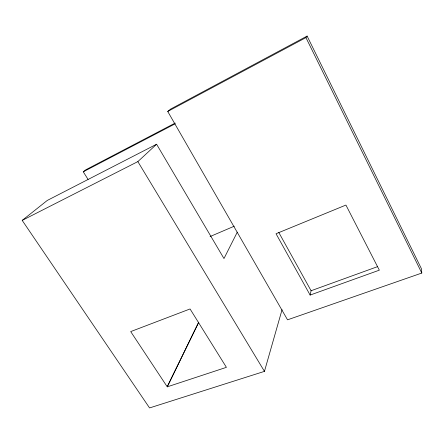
<?xml version="1.0" encoding="UTF-8"?>
<svg xmlns="http://www.w3.org/2000/svg" width="444" height="444" viewBox="0 0 444 444"><rect width="100%" height="100%" fill="white"/><g stroke="black" fill="none" stroke-linecap="round" stroke-linejoin="round"><path stroke-width="0.67" d="M310.123 295.071L276.035 233.744L345.926 205.061L379.337 270.168L310.123 295.071L311.078 290.737L278.765 232.417M237.296 232.129L223.976 258.547L156.593 144.239L47.247 200.46L22.2 220.396L149.567 407.936L264.452 371.373L282.057 309.69M167.26 386.846L226.412 367.338L190.06 308.957L130.697 331.585L167.26 386.846L198.762 322.155L167.405 386.352M167.732 111.455L305.933 37.612L307.126 36.064L421.423 268.72L421.8 273.049L287.54 319.83L167.732 111.455L170.568 109.107L307.126 36.064M22.2 220.396L137.856 161.605L156.593 144.239M88.073 179.415L83.256 171.806L85.77 169.802L175.147 123.082M83.256 171.806L175.141 123.821M210.084 236.541L234.299 226.185M311.078 290.737L377.533 266.65M137.856 161.605L264.452 371.373M305.933 37.612L421.8 273.049"/></g></svg>
